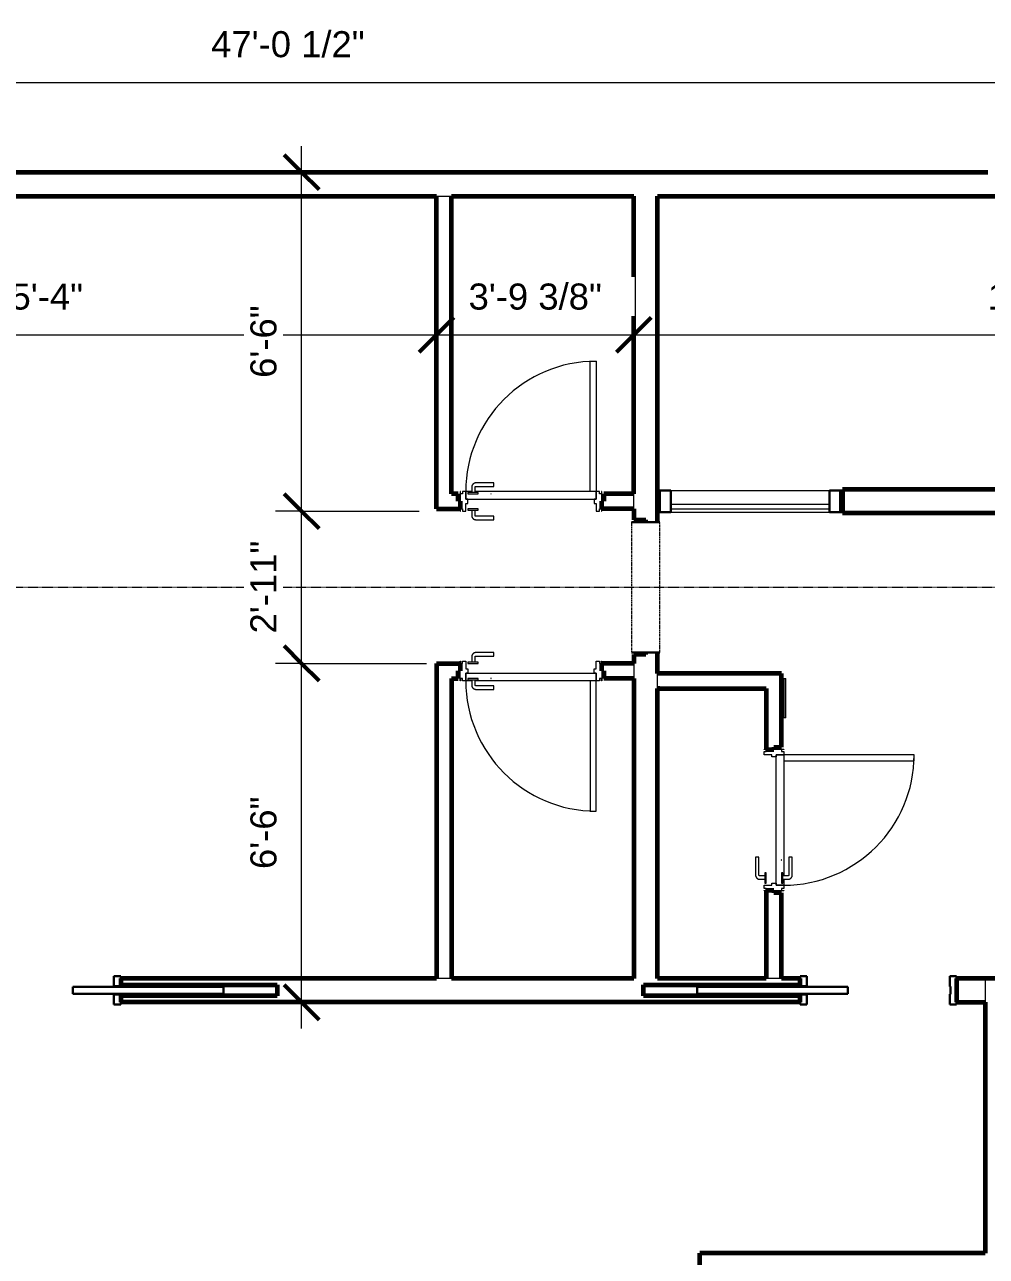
# Model space of a CAD drawing. Header units: inches. Extents: x -10318 to -7858, y -1627 to -453.
# Drawn here: x -9654.6 to -9433.4, y -1052.2 to -768.8 of the extents above; entities that cross this region are included whole.
import ezdxf

# ---------------------------------------------------------------- set-up
doc = ezdxf.new("R2010")
doc.units = ezdxf.units.IN
doc.header["$MEASUREMENT"] = 0
doc.linetypes.add('_Demolished', pattern=[0.1875, 0.125, -0.0625])
doc.linetypes.add('Overhead', pattern=[0.15625, 0.09375, -0.0625])
for name, color, linetype, lineweight in [('A-ANNO-DIMS', 211, 'Continuous', 9), ('A-ANNO-DIMS-64', 211, 'Continuous', 9), ('A-DETL', 90, 'Continuous', 9), ('A-DETL-GENF', 92, 'Overhead', 9), ('A-DETL-MBND', 5, 'Continuous', 9), ('A-DETL-MEDM', 33, 'Continuous', 30), ('A-DOOR', 31, 'Continuous', 18), ('A-DOOR-FRAM', 31, 'Continuous', 30), ('A-GLAZ-CURT', 52, 'Continuous', 9), ('A-GLAZ-CWMG', 51, 'Continuous', 9), ('A-WALL', 113, 'Continuous', 18)]:
    doc.layers.add(name, color=color, linetype=linetype, lineweight=lineweight)
doc.styles.add('Arial', font='arial.ttf', dxfattribs={"height": 6})
doc.dimstyles.new('Linear_-_3_32__Arial', dxfattribs={"dimscale": 12, "dimtxt": 6.121556, "dimasz": 0.666667, "dimexe": 0.5, "dimexo": 0.333333, "dimgap": 0.333333, "dimtad": 1, "dimdec": 3, "dimrnd": 0.125, "dimzin": 3, "dimdsep": 46, "dimlunit": 4, "dimtxsty": 'Arial', "dimblk1": 'OBLIQUE', "dimblk2": 'OBLIQUE', "dimsah": 1, "dimcen": 0.09, "dimdle": 0.5, "dimazin": 0, "dimtfac": 1, "dimtdec": 4, "dimtix": 1, "dimtmove": 0, "dimatfit": 3, "dimfxl": 1, "dimtvp": 1, "dimtfill": 1, "dimfrac": 2, "dimtolj": 1, "dimtzin": 0, "dimarcsym": 2})

# ---------------------------------------------------------------- blocks, each defined once
blk = doc.blocks.new('Pocket_Slider_Door_5851 - 36 x 97 ribbon-7148431-3 Upper Dim')
at = {"layer": 'A-DOOR', "lineweight": 30}
for p, q in [((-7, 0.79), (-41.62, 0.79)), ((-41.62, 0.79), (-41.62, -0.79)), ((-7, -0.79), (-7, 0.79)), ((-41.62, -0.79), (-7, -0.79))]:
    blk.add_line(p, q, dxfattribs=at)
at = {"layer": 'A-DOOR-FRAM'}
for p, q in [((-16.43, 3.25), (-18, 3.25)), ((-18, 3.25), (-18, 2.75)), ((-16.43, 0.98), (-16.43, 3.25)), ((18, 3.25), (16.43, 3.25)), ((16.43, 3.25), (16.43, 0.89)), ((18, 2.75), (18, 3.25)), ((-18, 1.29), (-18, 0.98)), ((-18, 0.98), (-16.43, 0.98)), ((16.43, 0.89), (16.62, 0.89)), ((16.62, 0.89), (16.62, -0.89)), ((-16.43, -0.98), (-18, -0.98)), ((-18, -0.98), (-18, -1.29)), ((-18, -2.75), (-18, -3.25)), ((-16.43, -3.25), (-16.43, -0.98)), ((16.62, -0.89), (16.43, -0.89)), ((16.43, -0.89), (16.43, -3.25)), ((18, -3.25), (18, -2.75)), ((-18, -3.25), (-16.43, -3.25)), ((16.43, -3.25), (18, -3.25))]:
    blk.add_line(p, q, dxfattribs=at)
blk = doc.blocks.new('Door-Opening - 30_ x96_-7148377-3 Upper Dim')
at = {"layer": 'A-DETL-GENF'}
for p, q in [((14.68, 3.25), (-15.32, 3.25)), ((-15.32, -3.25), (14.68, -3.25))]:
    blk.add_line(p, q, dxfattribs=at)
at = {"layer": 'A-DETL-MEDM'}
for p, q in [((-15.32, 3.25), (-15.32, -3.25)), ((14.68, -3.25), (14.68, 3.25))]:
    blk.add_line(p, q, dxfattribs=at)
blk = doc.blocks.new('Pocket_Slider_Door_5851 - 36 x 97 ribbon-7148430-3 Upper Dim')
at = {"layer": 'A-DOOR', "lineweight": 30}
for p, q in [((-41.62, 0.79), (-7, 0.79)), ((-41.62, -0.79), (-41.62, 0.79)), ((-7, 0.79), (-7, -0.79)), ((-7, -0.79), (-41.62, -0.79))]:
    blk.add_line(p, q, dxfattribs=at)
at = {"layer": 'A-DOOR-FRAM'}
for p, q in [((-18, 2.75), (-18, 3.25)), ((-18, 3.25), (-16.43, 3.25)), ((-16.43, 3.25), (-16.43, 0.98)), ((16.43, 0.89), (16.43, 3.25)), ((16.43, 3.25), (18, 3.25)), ((18, 3.25), (18, 2.75)), ((-18, 0.98), (-18, 1.29)), ((-16.43, 0.98), (-18, 0.98)), ((16.62, 0.89), (16.43, 0.89)), ((16.62, -0.89), (16.62, 0.89)), ((-18, -0.98), (-16.43, -0.98)), ((-18, -1.29), (-18, -0.98)), ((-18, -3.25), (-18, -2.75)), ((-16.43, -0.98), (-16.43, -3.25)), ((16.43, -0.89), (16.62, -0.89)), ((16.43, -3.25), (16.43, -0.89)), ((18, -2.75), (18, -3.25)), ((-16.43, -3.25), (-18, -3.25)), ((18, -3.25), (16.43, -3.25))]:
    blk.add_line(p, q, dxfattribs=at)
blk = doc.blocks.new('Trustile 2200 - 30 x 96-7154002-3 Upper Dim')
at = {"layer": 'A-DOOR'}
for p, q in [((16.63, 32.25), (18, 32.25)), ((16.63, 2.25), (16.63, 32.25)), ((18, 32.25), (18, 2.25)), ((-13.25, 2.25), (-13.32, 2.25)), ((-13.32, 2.25), (-13.32, 0)), ((-13.25, 1.75), (-13.25, 2.25)), ((-12.75, 1.75), (-13.25, 1.75)), ((-12, 2.25), (-12.75, 2.25)), ((-12.75, 2.25), (-12.75, 1.75)), ((-12, 0.5), (-12, 2.25)), ((-10.63, 2.25), (-12, 2.25)), ((-12, 2.25), (-12, 0.5)), ((-11.5, 0.5), (-12, 0.5)), ((-12, 0.5), (-6.27, 0.5)), ((-11.5, -0.5), (-11.5, 0.5)), ((18, 2.25), (-9.87, 2.25)), ((-6.27, 1.69), (-6.27, 1.75)), ((-6.27, 1.75), (-6.18, 1.75)), ((-6.18, 1.69), (-6.27, 1.69)), ((-6.27, 0.5), (-6.27, 0.53)), ((-6.27, 0.53), (-6.18, 0.53)), ((-6.18, 1.75), (-6.18, 1.69)), ((-6.18, 0.53), (-6.18, 0.5)), ((-6.18, 0.5), (18, 0.5)), ((18, 2.25), (16.63, 2.25)), ((18, 0.5), (17.5, 0.5)), ((17.5, 0.5), (17.5, -0.5)), ((18.75, 2.25), (18, 2.25)), ((18, 2.25), (18, 0.5)), ((18, 0.5), (18, 2.25)), ((18.75, 1.75), (18.75, 2.25)), ((19.25, 1.75), (18.75, 1.75)), ((19.32, 2.25), (19.25, 2.25)), ((19.25, 2.25), (19.25, 1.75)), ((19.32, 0), (19.32, 2.25)), ((-13.32, -1.75), (-13.32, -2.25)), ((-13.32, -2.25), (-13.25, -2.25)), ((-13.25, -1.75), (-12.75, -1.75)), ((-13.25, -2.25), (-13.25, -1.75)), ((-12.75, -1.75), (-12.75, -2.25)), ((-12.75, -2.25), (-12, -2.25)), ((-12, -2.25), (-12, -0.5)), ((-12, -0.5), (-11.5, -0.5)), ((17.5, -0.5), (18, -0.5)), ((18, -0.5), (18, -2.25)), ((18, -2.25), (18.75, -2.25)), ((18.75, -1.75), (19.25, -1.75)), ((18.75, -2.25), (18.75, -1.75)), ((19.25, -1.75), (19.25, -2.25)), ((19.25, -2.25), (19.32, -2.25)), ((19.32, -2.25), (19.32, -1.75))]:
    blk.add_line(p, q, dxfattribs=at)
at = {"layer": 'A-DOOR', "lineweight": 9}
for p, q in [((-10.64, 3.25), (-10.64, 2.06)), ((-9.86, 2.06), (-9.86, 3.25)), ((-5.53, 4.23), (-9.66, 4.23)), ((-9.66, 3.44), (-5.53, 3.44)), ((-5.53, 3.44), (-5.53, 4.23)), ((-11.53, 2.06), (-11.53, 1.75)), ((-9.17, 2.06), (-11.53, 2.06)), ((-11.53, 1.75), (-9.17, 1.75)), ((-9.17, 1.75), (-9.17, 2.06)), ((-11.53, -1.75), (-11.53, -2.06)), ((-9.17, -1.75), (-11.53, -1.75)), ((-11.53, -2.06), (-9.17, -2.06)), ((-10.64, -2.06), (-10.64, -3.25)), ((-9.86, -3.25), (-9.86, -2.06)), ((-9.17, -2.06), (-9.17, -1.75)), ((-5.53, -3.44), (-9.66, -3.44)), ((-9.66, -4.23), (-5.53, -4.23)), ((-5.53, -4.23), (-5.53, -3.44))]:
    blk.add_line(p, q, dxfattribs=at)
at = {"layer": 'A-DOOR', "lineweight": 9, "flags": 128}
for points in [[(-9.66, 4.23), (-9.7, 4.23), (-9.74, 4.23), (-9.78, 4.22), (-9.82, 4.22), (-9.85, 4.21), (-9.89, 4.2), (-9.93, 4.19), (-9.97, 4.18), (-10.01, 4.17), (-10.04, 4.15), (-10.08, 4.14), (-10.11, 4.12), (-10.15, 4.1), (-10.18, 4.08), (-10.22, 4.06), (-10.25, 4.04), (-10.28, 4.01), (-10.31, 3.99), (-10.34, 3.96), (-10.37, 3.93), (-10.39, 3.9), (-10.42, 3.87), (-10.44, 3.84), (-10.47, 3.81), (-10.49, 3.78), (-10.51, 3.74), (-10.53, 3.71), (-10.55, 3.67), (-10.56, 3.64), (-10.58, 3.6), (-10.59, 3.57), (-10.6, 3.53), (-10.61, 3.49), (-10.62, 3.45), (-10.63, 3.41), (-10.64, 3.37), (-10.64, 3.34), (-10.64, 3.3), (-10.64, 3.26), (-10.64, 3.25)], [(-9.86, 3.25), (-9.86, 3.25), (-9.86, 3.26), (-9.85, 3.27), (-9.85, 3.28), (-9.85, 3.29), (-9.85, 3.29), (-9.85, 3.3), (-9.85, 3.31), (-9.84, 3.32), (-9.84, 3.32), (-9.84, 3.33), (-9.83, 3.34), (-9.83, 3.34), (-9.83, 3.35), (-9.82, 3.36), (-9.82, 3.36), (-9.81, 3.37), (-9.81, 3.38), (-9.8, 3.38), (-9.8, 3.39), (-9.79, 3.39), (-9.78, 3.4), (-9.78, 3.4), (-9.77, 3.41), (-9.77, 3.41), (-9.76, 3.42), (-9.75, 3.42), (-9.75, 3.42), (-9.74, 3.43), (-9.73, 3.43), (-9.72, 3.43), (-9.72, 3.43), (-9.71, 3.44), (-9.7, 3.44), (-9.69, 3.44), (-9.69, 3.44), (-9.68, 3.44), (-9.67, 3.44), (-9.66, 3.44), (-9.66, 3.44)], [(-10.64, -3.25), (-10.64, -3.29), (-10.64, -3.32), (-10.64, -3.36), (-10.63, -3.4), (-10.62, -3.44), (-10.62, -3.48), (-10.61, -3.52), (-10.59, -3.56), (-10.58, -3.59), (-10.57, -3.63), (-10.55, -3.67), (-10.53, -3.7), (-10.51, -3.74), (-10.49, -3.77), (-10.47, -3.8), (-10.45, -3.83), (-10.42, -3.86), (-10.4, -3.9), (-10.37, -3.92), (-10.35, -3.95), (-10.32, -3.98), (-10.29, -4), (-10.26, -4.03), (-10.22, -4.05), (-10.19, -4.07), (-10.16, -4.09), (-10.12, -4.11), (-10.09, -4.13), (-10.05, -4.15), (-10.02, -4.16), (-9.98, -4.18), (-9.94, -4.19), (-9.9, -4.2), (-9.87, -4.21), (-9.83, -4.22), (-9.79, -4.22), (-9.75, -4.23), (-9.71, -4.23), (-9.67, -4.23), (-9.66, -4.23)], [(-9.66, -3.44), (-9.67, -3.44), (-9.68, -3.44), (-9.68, -3.44), (-9.69, -3.44), (-9.7, -3.44), (-9.71, -3.44), (-9.71, -3.44), (-9.72, -3.43), (-9.73, -3.43), (-9.74, -3.43), (-9.74, -3.42), (-9.75, -3.42), (-9.76, -3.42), (-9.76, -3.41), (-9.77, -3.41), (-9.78, -3.4), (-9.78, -3.4), (-9.79, -3.39), (-9.8, -3.39), (-9.8, -3.38), (-9.81, -3.38), (-9.81, -3.37), (-9.82, -3.37), (-9.82, -3.36), (-9.83, -3.35), (-9.83, -3.35), (-9.83, -3.34), (-9.84, -3.33), (-9.84, -3.32), (-9.84, -3.32), (-9.85, -3.31), (-9.85, -3.3), (-9.85, -3.29), (-9.85, -3.29), (-9.85, -3.28), (-9.85, -3.27), (-9.86, -3.26), (-9.86, -3.26), (-9.86, -3.25), (-9.86, -3.25)]]:
    blk.add_lwpolyline(points, dxfattribs=at)
at = {"layer": 'A-DOOR', "lineweight": 9}
blk.add_arc((18, 2.25), 30, 90, 180, dxfattribs=at)
blk = doc.blocks.new('System Panel - Glazed-7388227-3 Upper Dim')
at = {"layer": 'A-GLAZ-CURT', "lineweight": 18}
for p, q in [((18.25, 1.75), (-18.25, 1.75)), ((-18.25, 1.75), (-18.25, 0.75)), ((-18.25, 0.75), (18.25, 0.75)), ((18.25, 0.75), (18.25, 1.75))]:
    blk.add_line(p, q, dxfattribs=at)
blk = doc.blocks.new('Rectangular Mullion - 2_5_ x 5_ rectangular-7388228-3 Upper Dim')
at = {"layer": 'A-GLAZ-CWMG', "lineweight": 30}
for p, q in [((-2.5, 2.5), (0, 2.5)), ((-2.5, -2.5), (-2.5, 2.5)), ((0, 2.5), (0, -2.5)), ((0, -2.5), (-2.5, -2.5))]:
    blk.add_line(p, q, dxfattribs=at)
blk = doc.blocks.new('Rectangular Mullion - 2_5_ x 5_ rectangular-6390796-3 Upper Dim')
at = {"layer": 'A-DETL-MBND'}
for p, q in [((-9506.02, -875.95), (-9469.52, -875.95)), ((-9506.02, -880.95), (-9469.52, -880.95))]:
    blk.add_line(p, q, dxfattribs=at)
blk = doc.blocks.new('Rectangular Mullion - 2_5_ x 5_ rectangular-7388229-3 Upper Dim')
at = {"layer": 'A-GLAZ-CWMG', "lineweight": 30}
for p, q in [((0, 2.5), (-2.5, 2.5)), ((-2.5, 2.5), (-2.5, -2.5)), ((0, -2.5), (0, 2.5)), ((-2.5, -2.5), (0, -2.5))]:
    blk.add_line(p, q, dxfattribs=at)
blk = doc.blocks.new('Trustile 2200 - 30 x 96-7154139-3 Upper Dim')
at = {"layer": 'A-DOOR', "lineweight": 9}
for p, q in [((-10.64, 3.25), (-10.64, 2.06)), ((-9.86, 2.06), (-9.86, 3.25)), ((-5.53, 4.23), (-9.66, 4.23)), ((-9.66, 3.44), (-5.53, 3.44)), ((-5.53, 3.44), (-5.53, 4.23)), ((-11.53, 2.06), (-11.53, 1.75)), ((-9.17, 2.06), (-11.53, 2.06)), ((-11.53, 1.75), (-9.17, 1.75)), ((-9.17, 1.75), (-9.17, 2.06)), ((-11.53, -1.75), (-11.53, -2.06)), ((-9.17, -1.75), (-11.53, -1.75)), ((-11.53, -2.06), (-9.17, -2.06)), ((-10.64, -2.06), (-10.64, -3.25)), ((-9.86, -3.25), (-9.86, -2.06)), ((-9.17, -2.06), (-9.17, -1.75)), ((-5.53, -3.44), (-9.66, -3.44)), ((-9.66, -4.23), (-5.53, -4.23)), ((-5.53, -4.23), (-5.53, -3.44))]:
    blk.add_line(p, q, dxfattribs=at)
at = {"layer": 'A-DOOR'}
for p, q in [((-13.32, 2.25), (-13.25, 2.25)), ((-13.32, 1.75), (-13.32, 2.25)), ((-13.32, -2.25), (-13.32, 0)), ((-13.25, 2.25), (-13.25, 1.75)), ((-13.25, 1.75), (-12.75, 1.75)), ((-12.75, 2.25), (-12, 2.25)), ((-12.75, 1.75), (-12.75, 2.25)), ((-12, 2.25), (-12, 0.5)), ((-12, 0.5), (-11.5, 0.5)), ((-11.5, 0.5), (-11.5, -0.5)), ((17.5, 0.5), (18, 0.5)), ((17.5, -0.5), (17.5, 0.5)), ((18, 2.25), (18.75, 2.25)), ((18, 0.5), (18, 2.25)), ((18.75, 2.25), (18.75, 1.75)), ((18.75, 1.75), (19.25, 1.75)), ((19.25, 2.25), (19.32, 2.25)), ((19.25, 1.75), (19.25, 2.25)), ((19.32, 2.25), (19.32, 1.75)), ((-13.25, -2.25), (-13.32, -2.25)), ((-13.25, -1.75), (-13.25, -2.25)), ((-12.75, -1.75), (-13.25, -1.75)), ((-12.75, -2.25), (-12.75, -1.75)), ((-12, -2.25), (-12.75, -2.25)), ((-12, -0.5), (-12, -2.25)), ((-11.5, -0.5), (-12, -0.5)), ((-12, -2.25), (-12, -0.5)), ((-12, -0.5), (-6.27, -0.5)), ((-10.63, -2.25), (-12, -2.25)), ((18, -2.25), (-9.87, -2.25)), ((-6.27, -0.5), (-6.27, -0.53)), ((-6.27, -0.53), (-6.18, -0.53)), ((-6.27, -1.69), (-6.27, -1.75)), ((-6.18, -1.69), (-6.27, -1.69)), ((-6.27, -1.75), (-6.18, -1.75)), ((-6.18, -0.5), (18, -0.5)), ((-6.18, -0.53), (-6.18, -0.5)), ((-6.18, -1.75), (-6.18, -1.69)), ((18, -2.25), (16.63, -2.25)), ((16.63, -2.25), (16.63, -32.25)), ((18, -0.5), (17.5, -0.5)), ((18, -2.25), (18, -0.5)), ((18, -0.5), (18, -2.25)), ((18.75, -2.25), (18, -2.25)), ((18, -32.25), (18, -2.25)), ((18.75, -1.75), (18.75, -2.25)), ((19.25, -1.75), (18.75, -1.75)), ((19.25, -2.25), (19.25, -1.75)), ((19.32, -2.25), (19.25, -2.25)), ((19.32, 0), (19.32, -2.25)), ((16.63, -32.25), (18, -32.25))]:
    blk.add_line(p, q, dxfattribs=at)
at = {"layer": 'A-DOOR', "lineweight": 9, "flags": 128}
for points in [[(-9.66, 4.23), (-9.7, 4.23), (-9.74, 4.23), (-9.78, 4.22), (-9.82, 4.22), (-9.85, 4.21), (-9.89, 4.2), (-9.93, 4.19), (-9.97, 4.18), (-10.01, 4.17), (-10.04, 4.15), (-10.08, 4.14), (-10.11, 4.12), (-10.15, 4.1), (-10.18, 4.08), (-10.22, 4.06), (-10.25, 4.04), (-10.28, 4.01), (-10.31, 3.99), (-10.34, 3.96), (-10.37, 3.93), (-10.39, 3.9), (-10.42, 3.87), (-10.44, 3.84), (-10.47, 3.81), (-10.49, 3.78), (-10.51, 3.74), (-10.53, 3.71), (-10.55, 3.67), (-10.56, 3.64), (-10.58, 3.6), (-10.59, 3.57), (-10.6, 3.53), (-10.61, 3.49), (-10.62, 3.45), (-10.63, 3.41), (-10.64, 3.37), (-10.64, 3.34), (-10.64, 3.3), (-10.64, 3.26), (-10.64, 3.25)], [(-9.86, 3.25), (-9.86, 3.25), (-9.86, 3.26), (-9.85, 3.27), (-9.85, 3.28), (-9.85, 3.29), (-9.85, 3.29), (-9.85, 3.3), (-9.85, 3.31), (-9.84, 3.32), (-9.84, 3.32), (-9.84, 3.33), (-9.83, 3.34), (-9.83, 3.34), (-9.83, 3.35), (-9.82, 3.36), (-9.82, 3.36), (-9.81, 3.37), (-9.81, 3.38), (-9.8, 3.38), (-9.8, 3.39), (-9.79, 3.39), (-9.78, 3.4), (-9.78, 3.4), (-9.77, 3.41), (-9.77, 3.41), (-9.76, 3.42), (-9.75, 3.42), (-9.75, 3.42), (-9.74, 3.43), (-9.73, 3.43), (-9.72, 3.43), (-9.72, 3.43), (-9.71, 3.44), (-9.7, 3.44), (-9.69, 3.44), (-9.69, 3.44), (-9.68, 3.44), (-9.67, 3.44), (-9.66, 3.44), (-9.66, 3.44)], [(-10.64, -3.25), (-10.64, -3.29), (-10.64, -3.32), (-10.64, -3.36), (-10.63, -3.4), (-10.62, -3.44), (-10.62, -3.48), (-10.61, -3.52), (-10.59, -3.56), (-10.58, -3.59), (-10.57, -3.63), (-10.55, -3.67), (-10.53, -3.7), (-10.51, -3.74), (-10.49, -3.77), (-10.47, -3.8), (-10.45, -3.83), (-10.42, -3.86), (-10.4, -3.9), (-10.37, -3.92), (-10.35, -3.95), (-10.32, -3.98), (-10.29, -4), (-10.26, -4.03), (-10.22, -4.05), (-10.19, -4.07), (-10.16, -4.09), (-10.12, -4.11), (-10.09, -4.13), (-10.05, -4.15), (-10.02, -4.16), (-9.98, -4.18), (-9.94, -4.19), (-9.9, -4.2), (-9.87, -4.21), (-9.83, -4.22), (-9.79, -4.22), (-9.75, -4.23), (-9.71, -4.23), (-9.67, -4.23), (-9.66, -4.23)], [(-9.66, -3.44), (-9.67, -3.44), (-9.68, -3.44), (-9.68, -3.44), (-9.69, -3.44), (-9.7, -3.44), (-9.71, -3.44), (-9.71, -3.44), (-9.72, -3.43), (-9.73, -3.43), (-9.74, -3.43), (-9.74, -3.42), (-9.75, -3.42), (-9.76, -3.42), (-9.76, -3.41), (-9.77, -3.41), (-9.78, -3.4), (-9.78, -3.4), (-9.79, -3.39), (-9.8, -3.39), (-9.8, -3.38), (-9.81, -3.38), (-9.81, -3.37), (-9.82, -3.37), (-9.82, -3.36), (-9.83, -3.35), (-9.83, -3.35), (-9.83, -3.34), (-9.84, -3.33), (-9.84, -3.32), (-9.84, -3.32), (-9.85, -3.31), (-9.85, -3.3), (-9.85, -3.29), (-9.85, -3.29), (-9.85, -3.28), (-9.85, -3.27), (-9.86, -3.26), (-9.86, -3.26), (-9.86, -3.25), (-9.86, -3.25)]]:
    blk.add_lwpolyline(points, dxfattribs=at)
at = {"layer": 'A-DOOR', "lineweight": 9}
blk.add_arc((18, -2.25), 30, 180, 270, dxfattribs=at)
blk = doc.blocks.new('Trustile 2200 - 30 x 96-6762299-3 Upper Dim')
at = {"layer": 'A-DOOR', "lineweight": 9}
for p, q in [((-10.64, 3.25), (-10.64, 2.06)), ((-9.86, 2.06), (-9.86, 3.25)), ((-5.53, 4.23), (-9.66, 4.23)), ((-9.66, 3.44), (-5.53, 3.44)), ((-5.53, 3.44), (-5.53, 4.23)), ((-11.53, 2.06), (-11.53, 1.75)), ((-9.17, 2.06), (-11.53, 2.06)), ((-11.53, 1.75), (-9.17, 1.75)), ((-9.17, 1.75), (-9.17, 2.06)), ((-11.53, -1.75), (-11.53, -2.06)), ((-9.17, -1.75), (-11.53, -1.75)), ((-11.53, -2.06), (-9.17, -2.06)), ((-10.64, -2.06), (-10.64, -3.25)), ((-9.86, -3.25), (-9.86, -2.06)), ((-9.17, -2.06), (-9.17, -1.75)), ((-5.53, -3.44), (-9.66, -3.44)), ((-9.66, -4.23), (-5.53, -4.23)), ((-5.53, -4.23), (-5.53, -3.44))]:
    blk.add_line(p, q, dxfattribs=at)
at = {"layer": 'A-DOOR'}
for p, q in [((-13.32, 2.25), (-13.25, 2.25)), ((-13.32, 1.75), (-13.32, 2.25)), ((-13.32, -2.25), (-13.32, 0)), ((-13.25, 2.25), (-13.25, 1.75)), ((-13.25, 1.75), (-12.75, 1.75)), ((-12.75, 2.25), (-12, 2.25)), ((-12.75, 1.75), (-12.75, 2.25)), ((-12, 2.25), (-12, 0.5)), ((-12, 0.5), (-11.5, 0.5)), ((-11.5, 0.5), (-11.5, -0.5)), ((17.5, 0.5), (18, 0.5)), ((17.5, -0.5), (17.5, 0.5)), ((18, 2.25), (18.75, 2.25)), ((18, 0.5), (18, 2.25)), ((18.75, 2.25), (18.75, 1.75)), ((18.75, 1.75), (19.25, 1.75)), ((19.25, 2.25), (19.32, 2.25)), ((19.25, 1.75), (19.25, 2.25)), ((19.32, 2.25), (19.32, 1.75)), ((19.32, 0), (19.32, -2.25)), ((-13.25, -2.25), (-13.32, -2.25)), ((-13.25, -1.75), (-13.25, -2.25)), ((-12.75, -1.75), (-13.25, -1.75)), ((-12.75, -2.25), (-12.75, -1.75)), ((-12, -2.25), (-12.75, -2.25)), ((-12, -0.5), (-12, -2.25)), ((-11.5, -0.5), (-12, -0.5)), ((-12, -2.25), (-12, -0.5)), ((-12, -0.5), (-6.27, -0.5)), ((-10.63, -2.25), (-12, -2.25)), ((18, -2.25), (-9.87, -2.25)), ((-6.27, -0.5), (-6.27, -0.53)), ((-6.27, -0.53), (-6.18, -0.53)), ((-6.27, -1.69), (-6.27, -1.75)), ((-6.18, -1.69), (-6.27, -1.69)), ((-6.27, -1.75), (-6.18, -1.75)), ((-6.18, -0.5), (18, -0.5)), ((-6.18, -0.53), (-6.18, -0.5)), ((-6.18, -1.75), (-6.18, -1.69)), ((18, -2.25), (16.63, -2.25)), ((16.63, -2.25), (16.63, -32.25)), ((18, -0.5), (17.5, -0.5)), ((18, -2.25), (18, -0.5)), ((18, -0.5), (18, -2.25)), ((18.75, -2.25), (18, -2.25)), ((18, -32.25), (18, -2.25)), ((18.75, -1.75), (18.75, -2.25)), ((19.25, -1.75), (18.75, -1.75)), ((19.25, -2.25), (19.25, -1.75)), ((19.32, -2.25), (19.25, -2.25)), ((16.63, -32.25), (18, -32.25))]:
    blk.add_line(p, q, dxfattribs=at)
at = {"layer": 'A-DOOR', "lineweight": 9, "flags": 128}
for points in [[(-9.66, 4.23), (-9.7, 4.23), (-9.74, 4.23), (-9.78, 4.22), (-9.82, 4.22), (-9.85, 4.21), (-9.89, 4.2), (-9.93, 4.19), (-9.97, 4.18), (-10.01, 4.17), (-10.04, 4.15), (-10.08, 4.14), (-10.11, 4.12), (-10.15, 4.1), (-10.18, 4.08), (-10.22, 4.06), (-10.25, 4.04), (-10.28, 4.01), (-10.31, 3.99), (-10.34, 3.96), (-10.37, 3.93), (-10.39, 3.9), (-10.42, 3.87), (-10.44, 3.84), (-10.47, 3.81), (-10.49, 3.78), (-10.51, 3.74), (-10.53, 3.71), (-10.55, 3.67), (-10.56, 3.64), (-10.58, 3.6), (-10.59, 3.57), (-10.6, 3.53), (-10.61, 3.49), (-10.62, 3.45), (-10.63, 3.41), (-10.64, 3.37), (-10.64, 3.34), (-10.64, 3.3), (-10.64, 3.26), (-10.64, 3.25)], [(-9.86, 3.25), (-9.86, 3.25), (-9.86, 3.26), (-9.85, 3.27), (-9.85, 3.28), (-9.85, 3.29), (-9.85, 3.29), (-9.85, 3.3), (-9.85, 3.31), (-9.84, 3.32), (-9.84, 3.32), (-9.84, 3.33), (-9.83, 3.34), (-9.83, 3.34), (-9.83, 3.35), (-9.82, 3.36), (-9.82, 3.36), (-9.81, 3.37), (-9.81, 3.38), (-9.8, 3.38), (-9.8, 3.39), (-9.79, 3.39), (-9.78, 3.4), (-9.78, 3.4), (-9.77, 3.41), (-9.77, 3.41), (-9.76, 3.42), (-9.75, 3.42), (-9.75, 3.42), (-9.74, 3.43), (-9.73, 3.43), (-9.72, 3.43), (-9.72, 3.43), (-9.71, 3.44), (-9.7, 3.44), (-9.69, 3.44), (-9.69, 3.44), (-9.68, 3.44), (-9.67, 3.44), (-9.66, 3.44), (-9.66, 3.44)], [(-10.64, -3.25), (-10.64, -3.29), (-10.64, -3.32), (-10.64, -3.36), (-10.63, -3.4), (-10.62, -3.44), (-10.62, -3.48), (-10.61, -3.52), (-10.59, -3.56), (-10.58, -3.59), (-10.57, -3.63), (-10.55, -3.67), (-10.53, -3.7), (-10.51, -3.74), (-10.49, -3.77), (-10.47, -3.8), (-10.45, -3.83), (-10.42, -3.86), (-10.4, -3.9), (-10.37, -3.92), (-10.35, -3.95), (-10.32, -3.98), (-10.29, -4), (-10.26, -4.03), (-10.22, -4.05), (-10.19, -4.07), (-10.16, -4.09), (-10.12, -4.11), (-10.09, -4.13), (-10.05, -4.15), (-10.02, -4.16), (-9.98, -4.18), (-9.94, -4.19), (-9.9, -4.2), (-9.87, -4.21), (-9.83, -4.22), (-9.79, -4.22), (-9.75, -4.23), (-9.71, -4.23), (-9.67, -4.23), (-9.66, -4.23)], [(-9.66, -3.44), (-9.67, -3.44), (-9.68, -3.44), (-9.68, -3.44), (-9.69, -3.44), (-9.7, -3.44), (-9.71, -3.44), (-9.71, -3.44), (-9.72, -3.43), (-9.73, -3.43), (-9.74, -3.43), (-9.74, -3.42), (-9.75, -3.42), (-9.76, -3.42), (-9.76, -3.41), (-9.77, -3.41), (-9.78, -3.4), (-9.78, -3.4), (-9.79, -3.39), (-9.8, -3.39), (-9.8, -3.38), (-9.81, -3.38), (-9.81, -3.37), (-9.82, -3.37), (-9.82, -3.36), (-9.83, -3.35), (-9.83, -3.35), (-9.83, -3.34), (-9.84, -3.33), (-9.84, -3.32), (-9.84, -3.32), (-9.85, -3.31), (-9.85, -3.3), (-9.85, -3.29), (-9.85, -3.29), (-9.85, -3.28), (-9.85, -3.27), (-9.86, -3.26), (-9.86, -3.26), (-9.86, -3.25), (-9.86, -3.25)]]:
    blk.add_lwpolyline(points, dxfattribs=at)
at = {"layer": 'A-DOOR', "lineweight": 9}
blk.add_arc((18, -2.25), 30, 180, 270, dxfattribs=at)
blk = doc.blocks.new('Echo Hub - Google 10_ Nest-7154141-3 Upper Dim')
at = {"layer": 'A-DETL-MBND'}
for p, q in [((-4.59, 2.25), (-4.59, 2.75)), ((4.51, 2.75), (-4.59, 2.75)), ((-4.59, 2.25), (4.51, 2.25)), ((4.51, 2.75), (4.51, 2.25))]:
    blk.add_line(p, q, dxfattribs=at)
blk = doc.blocks.new('DIMBLOCK7-3 Upper Dim')
at = {"layer": 'A-ANNO-DIMS-64', "lineweight": 50}
for p, q in [((-9743.89, -840.12), (-9739.89, -836.12)), ((-9559.9, -840.12), (-9555.9, -836.12)), ((-9743.89, -840.12), (-9747.89, -844.12)), ((-9559.9, -840.12), (-9563.9, -844.12))]:
    blk.add_line(p, q, dxfattribs=at)
at = {"layer": 'A-ANNO-DIMS-64'}
for p, q in [((-9743.89, -840.12), (-9743.89, -838.47)), ((-9559.9, -840.12), (-9559.9, -838.47)), ((-9743.89, -840.12), (-9559.9, -840.12)), ((-9743.89, -840.12), (-9743.89, -846.12)), ((-9559.9, -840.12), (-9559.9, -846.12))]:
    blk.add_line(p, q, dxfattribs=at)
at = {"layer": 'A-ANNO-DIMS-64', "color": 0, "insert": (-9662.54, -828.33), "char_height": 6, "width": 25.541, "attachment_point": 1, "line_spacing_factor": 0.941778, "style": 'Arial', "bg_fill": 3, "box_fill_scale": 1.25, "bg_fill_color": 9, "bg_fill_true_color": 13158600, "bg_fill_transparency": 0}
blk.add_mtext('15\'-4"', dxfattribs=at)
blk = doc.blocks.new('_Oblique')
at = {"color": 0, "linetype": 'ByBlock', "lineweight": -2}
blk.add_line((-0.5, -0.5), (0.5, 0.5), dxfattribs=at)
blk = doc.blocks.new('DIMBLOCK8-3 Upper Dim')
at = {"layer": 'A-ANNO-DIMS-64', "lineweight": 50}
for p, q in [((-9559.9, -840.12), (-9555.9, -836.12)), ((-9514.52, -840.12), (-9510.52, -836.12)), ((-9559.9, -840.12), (-9563.9, -844.12)), ((-9514.52, -840.12), (-9518.52, -844.12))]:
    blk.add_line(p, q, dxfattribs=at)
at = {"layer": 'A-ANNO-DIMS-64'}
for p, q in [((-9559.9, -840.12), (-9559.9, -838.47)), ((-9514.52, -840.12), (-9514.52, -838.47)), ((-9559.9, -840.12), (-9514.52, -840.12)), ((-9559.9, -840.12), (-9559.9, -846.12)), ((-9514.52, -840.12), (-9514.52, -846.12))]:
    blk.add_line(p, q, dxfattribs=at)
at = {"layer": 'A-ANNO-DIMS-64', "color": 0, "insert": (-9552.51, -828.33), "char_height": 6, "width": 36.7293, "attachment_point": 1, "line_spacing_factor": 0.941778, "style": 'Arial', "bg_fill": 3, "box_fill_scale": 1.25, "bg_fill_color": 9, "bg_fill_true_color": 13158600, "bg_fill_transparency": 0}
blk.add_mtext('3\'-9 3/8"', dxfattribs=at)
blk = doc.blocks.new('DIMBLOCK9-3 Upper Dim')
at = {"layer": 'A-ANNO-DIMS-64', "lineweight": 50}
for p, q in [((-9514.52, -840.12), (-9510.52, -836.12)), ((-9311.85, -840.12), (-9307.85, -836.12)), ((-9514.52, -840.12), (-9518.52, -844.12)), ((-9311.85, -840.12), (-9315.85, -844.12))]:
    blk.add_line(p, q, dxfattribs=at)
at = {"layer": 'A-ANNO-DIMS-64'}
for p, q in [((-9514.52, -840.12), (-9514.52, -838.47)), ((-9311.85, -840.12), (-9311.85, -838.47)), ((-9514.52, -840.12), (-9305.85, -840.12)), ((-9514.52, -840.12), (-9514.52, -846.12)), ((-9311.85, -840.12), (-9311.85, -846.12))]:
    blk.add_line(p, q, dxfattribs=at)
at = {"layer": 'A-ANNO-DIMS-64', "color": 0, "insert": (-9433.1, -828.33), "char_height": 6, "width": 47.8046, "attachment_point": 1, "line_spacing_factor": 0.941778, "style": 'Arial', "bg_fill": 3, "box_fill_scale": 1.25, "bg_fill_color": 9, "bg_fill_true_color": 13158600, "bg_fill_transparency": 0}
blk.add_mtext('16\'-10 5/8"', dxfattribs=at)
blk = doc.blocks.new('DIMBLOCK10-3 Upper Dim')
at = {"layer": 'A-ANNO-DIMS-64'}
for p, q in [((-9876.39, -782.05), (-9876.39, -776.05)), ((-9311.85, -782.05), (-9311.85, -776.05)), ((-9882.39, -782.05), (-9305.85, -782.05)), ((-9876.39, -782.05), (-9876.39, -800.89)), ((-9311.85, -782.05), (-9311.85, -800.69))]:
    blk.add_line(p, q, dxfattribs=at)
at = {"layer": 'A-ANNO-DIMS-64', "lineweight": 50}
for p, q in [((-9876.39, -782.05), (-9872.39, -778.05)), ((-9311.85, -782.05), (-9307.85, -778.05)), ((-9876.39, -782.05), (-9880.39, -786.05)), ((-9311.85, -782.05), (-9315.85, -786.05))]:
    blk.add_line(p, q, dxfattribs=at)
at = {"layer": 'A-ANNO-DIMS-64', "color": 0, "insert": (-9611.73, -770.26), "char_height": 6, "width": 42.267, "attachment_point": 1, "line_spacing_factor": 0.941778, "style": 'Arial', "bg_fill": 3, "box_fill_scale": 1.25, "bg_fill_color": 9, "bg_fill_true_color": 13158600, "bg_fill_transparency": 0}
blk.add_mtext('47\'-0 1/2"', dxfattribs=at)
blk = doc.blocks.new('DIMBLOCK11-3 Upper Dim')
at = {"layer": 'A-ANNO-DIMS-64', "lineweight": 50}
for p, q in [((-9590.91, -915.74), (-9594.91, -911.74)), ((-9590.91, -915.74), (-9586.91, -919.74)), ((-9590.91, -993.74), (-9594.91, -989.74)), ((-9590.91, -993.74), (-9586.91, -997.74))]:
    blk.add_line(p, q, dxfattribs=at)
at = {"layer": 'A-ANNO-DIMS-64'}
for p, q in [((-9590.91, -915.74), (-9596.91, -915.74)), ((-9590.91, -999.74), (-9590.91, -915.74)), ((-9590.91, -915.74), (-9562.15, -915.74)), ((-9590.91, -993.74), (-9592.57, -993.74)), ((-9590.91, -993.74), (-9584.91, -993.74))]:
    blk.add_line(p, q, dxfattribs=at)
at = {"layer": 'A-ANNO-DIMS-64', "color": 0, "insert": (-9602.7, -963.07), "char_height": 6, "width": 20.0034, "attachment_point": 1, "rotation": 90, "line_spacing_factor": 0.941778, "style": 'Arial', "bg_fill": 3, "box_fill_scale": 1.25, "bg_fill_color": 9, "bg_fill_true_color": 13158600, "bg_fill_transparency": 0}
blk.add_mtext('6\'-6"', dxfattribs=at)
blk = doc.blocks.new('DIMBLOCK12-3 Upper Dim')
at = {"layer": 'A-ANNO-DIMS-64', "lineweight": 50}
for p, q in [((-9590.91, -880.7), (-9594.91, -876.7)), ((-9590.91, -880.7), (-9586.91, -884.7)), ((-9590.91, -915.74), (-9594.91, -911.74)), ((-9590.91, -915.74), (-9586.91, -919.74))]:
    blk.add_line(p, q, dxfattribs=at)
at = {"layer": 'A-ANNO-DIMS-64'}
for p, q in [((-9590.91, -880.7), (-9596.91, -880.7)), ((-9590.91, -915.74), (-9590.91, -880.7)), ((-9590.91, -880.7), (-9563.9, -880.7)), ((-9590.91, -915.74), (-9596.91, -915.74)), ((-9590.91, -915.74), (-9562.15, -915.74))]:
    blk.add_line(p, q, dxfattribs=at)
at = {"layer": 'A-ANNO-DIMS-64', "color": 0, "insert": (-9602.7, -908.86), "char_height": 6, "width": 25.541, "attachment_point": 1, "rotation": 90, "line_spacing_factor": 0.941778, "style": 'Arial', "bg_fill": 3, "box_fill_scale": 1.25, "bg_fill_color": 9, "bg_fill_true_color": 13158600, "bg_fill_transparency": 0}
blk.add_mtext('2\'-11"', dxfattribs=at)
blk = doc.blocks.new('DIMBLOCK13-3 Upper Dim')
at = {"layer": 'A-ANNO-DIMS-64', "lineweight": 50}
for p, q in [((-9590.91, -802.7), (-9594.91, -798.7)), ((-9590.91, -802.7), (-9586.91, -806.7)), ((-9590.91, -880.7), (-9594.91, -876.7)), ((-9590.91, -880.7), (-9586.91, -884.7))]:
    blk.add_line(p, q, dxfattribs=at)
at = {"layer": 'A-ANNO-DIMS-64'}
for p, q in [((-9590.91, -880.7), (-9590.91, -796.7)), ((-9590.91, -802.7), (-9592.57, -802.7)), ((-9590.91, -802.7), (-9584.91, -802.7)), ((-9590.91, -880.7), (-9596.91, -880.7)), ((-9590.91, -880.7), (-9563.9, -880.7))]:
    blk.add_line(p, q, dxfattribs=at)
at = {"layer": 'A-ANNO-DIMS-64', "color": 0, "insert": (-9602.7, -850.04), "char_height": 6, "width": 20.0034, "attachment_point": 1, "rotation": 90, "line_spacing_factor": 0.941778, "style": 'Arial', "bg_fill": 3, "box_fill_scale": 1.25, "bg_fill_color": 9, "bg_fill_true_color": 13158600, "bg_fill_transparency": 0}
blk.add_mtext('6\'-6"', dxfattribs=at)

msp = doc.modelspace()

# ---------------------------------------------------------------- linework, layer by layer
at = {"layer": 'A-DETL', "linetype": '_Demolished', "lineweight": 18}
msp.add_line((-9857.6304, -898.2197), (-9293.6304, -898.2197), dxfattribs=at)
at = {"layer": 'A-WALL', "lineweight": 60}
for p, q in [((-9876.3874, -802.7017), (-9433.0999, -802.7017)), ((-9740.3874, -808.2017), (-9559.9002, -808.2017)), ((-9559.9002, -880.2017), (-9559.9002, -808.2017)), ((-9556.4002, -876.2017), (-9556.4002, -808.2017)), ((-9556.4002, -808.2017), (-9514.5196, -808.2017)), ((-9514.5196, -876.7017), (-9514.5196, -808.2017)), ((-9509.0196, -808.2017), (-9317.3499, -808.2017)), ((-9509.0196, -883.2197), (-9509.0196, -808.2017)), ((-9466.5196, -875.7017), (-9466.5196, -881.2017)), ((-9363.0196, -875.7017), (-9466.5196, -875.7017)), ((-9556.4002, -876.7017), (-9556.4002, -876.2017)), ((-9554.9002, -876.7017), (-9556.4002, -876.7017)), ((-9554.9002, -878.4517), (-9554.9002, -876.7017)), ((-9554.9002, -878.4517), (-9554.4002, -878.4517)), ((-9554.4002, -880.2017), (-9554.4002, -878.4517)), ((-9521.9002, -878.4517), (-9521.9002, -880.2017)), ((-9521.9002, -878.4517), (-9521.4002, -878.4517)), ((-9521.4002, -876.7017), (-9521.4002, -878.4517)), ((-9514.5196, -876.7017), (-9521.4002, -876.7017)), ((-9559.9002, -880.2017), (-9554.4002, -880.2017)), ((-9514.5196, -880.2017), (-9521.9002, -880.2017)), ((-9514.5196, -880.2017), (-9514.5196, -882.7197)), ((-9363.0196, -881.2017), (-9466.5196, -881.2017)), ((-9514.5196, -882.7197), (-9511.7696, -882.7197)), ((-9511.7696, -883.2197), (-9511.7696, -882.7197)), ((-9514.5196, -913.7197), (-9514.5196, -915.7377)), ((-9511.7696, -913.7197), (-9514.5196, -913.7197)), ((-9511.7696, -913.7197), (-9511.7696, -913.2197)), ((-9509.0196, -918.0355), (-9509.0196, -913.2197)), ((-9559.9002, -915.7377), (-9559.9002, -988.2377)), ((-9559.9002, -915.7377), (-9554.4002, -915.7377)), ((-9554.4002, -917.4877), (-9554.9002, -917.4877)), ((-9554.9002, -919.2377), (-9554.9002, -917.4877)), ((-9554.4002, -917.4877), (-9554.4002, -915.7377)), ((-9521.9002, -915.7377), (-9521.9002, -917.4877)), ((-9514.5196, -915.7377), (-9521.9002, -915.7377)), ((-9521.4002, -917.4877), (-9521.9002, -917.4877)), ((-9521.4002, -917.4877), (-9521.4002, -919.2377)), ((-9480.5196, -918.0355), (-9509.0196, -918.0355)), ((-9480.5196, -935.0355), (-9480.5196, -918.0355)), ((-9556.4002, -919.2377), (-9556.4002, -988.2377)), ((-9556.4002, -919.2377), (-9554.9002, -919.2377)), ((-9514.5196, -919.2377), (-9521.4002, -919.2377)), ((-9514.5196, -919.2377), (-9514.5196, -988.2377)), ((-9508.5196, -921.5355), (-9509.0196, -921.5355)), ((-9509.0196, -988.2377), (-9509.0196, -921.5355)), ((-9508.5196, -921.5355), (-9484.0196, -921.5355)), ((-9484.0196, -921.5355), (-9484.0196, -935.5355)), ((-9482.2696, -935.0355), (-9482.2696, -935.5355)), ((-9482.2696, -935.0355), (-9480.5196, -935.0355)), ((-9484.0196, -935.5355), (-9482.2696, -935.5355)), ((-9482.2696, -968.0355), (-9484.0196, -968.0355)), ((-9484.0196, -968.0355), (-9484.0196, -988.2377)), ((-9482.2696, -968.0355), (-9482.2696, -968.5355)), ((-9480.5196, -968.5355), (-9482.2696, -968.5355)), ((-9480.5196, -988.2377), (-9480.5196, -968.5355)), ((-9559.9002, -988.2377), (-9632.5067, -988.2377)), ((-9632.5067, -988.2377), (-9632.5067, -989.7003)), ((-9514.5196, -988.2377), (-9556.4002, -988.2377)), ((-9484.0196, -988.2377), (-9509.0196, -988.2377)), ((-9476.2696, -988.2377), (-9480.5196, -988.2377)), ((-9476.2696, -989.7003), (-9476.2696, -988.2377)), ((-9428.2071, -988.2377), (-9440.2696, -988.2377)), ((-9440.2696, -988.2377), (-9440.2696, -993.7377)), ((-9632.5067, -989.7003), (-9596.5067, -989.7003)), ((-9596.5067, -989.7003), (-9596.5067, -992.2751)), ((-9512.2696, -992.2751), (-9512.2696, -989.7003)), ((-9512.2696, -989.7003), (-9476.2696, -989.7003)), ((-9596.5067, -992.2751), (-9632.5067, -992.2751)), ((-9632.5067, -992.2751), (-9632.5067, -993.7377)), ((-9476.2696, -993.7377), (-9632.5067, -993.7377)), ((-9476.2696, -992.2751), (-9512.2696, -992.2751)), ((-9476.2696, -993.7377), (-9476.2696, -992.2751)), ((-9440.2696, -993.7377), (-9433.7071, -993.7377)), ((-9433.7071, -993.7377), (-9433.7071, -1051.4467)), ((-9499.3499, -1264.6342), (-9499.3499, -1051.4467)), ((-9433.7071, -1051.4467), (-9499.3499, -1051.4467))]:
    msp.add_line(p, q, dxfattribs=at)
at = {"layer": 'A-WALL'}
for p, q in [((-9559.9002, -808.2017), (-9556.4002, -808.2017)), ((-9514.5196, -880.2017), (-9514.5196, -876.7017)), ((-9514.5196, -915.7377), (-9514.5196, -919.2377)), ((-9509.0196, -921.5355), (-9509.0196, -918.0355)), ((-9556.4002, -988.2377), (-9559.9002, -988.2377)), ((-9480.5196, -988.2377), (-9484.0196, -988.2377)), ((-9433.7071, -988.2377), (-9433.7071, -993.7377))]:
    msp.add_line(p, q, dxfattribs=at)

# ---------------------------------------------------------------- block references
at = {"layer": 'A-DETL-MBND'}
msp.add_blockref('Rectangular Mullion - 2_5_ x 5_ rectangular-6390796-3 Upper Dim', (0, 0), dxfattribs=at)
at = {"layer": 'A-DETL-MBND', "rotation": 270}
msp.add_blockref('Echo Hub - Google 10_ Nest-7154141-3 Upper Dim', (-9482.2696, -923.7855), dxfattribs=at)
at = {"layer": 'A-DETL-MEDM', "rotation": 269.9999999999993}
msp.add_blockref('Door-Opening - 30_ x96_-7148377-3 Upper Dim', (-9511.7696, -898.5421), dxfattribs=at)
at = {"layer": 'A-DOOR', "lineweight": 9}
for name, p in [('Trustile 2200 - 30 x 96-7154002-3 Upper Dim', (-9541.1502, -878.4517)), ('Trustile 2200 - 30 x 96-6762299-3 Upper Dim', (-9541.1502, -917.4877))]:
    msp.add_blockref(name, p, dxfattribs=at)
at = {"layer": 'A-DOOR', "lineweight": 9, "rotation": 90}
msp.add_blockref('Trustile 2200 - 30 x 96-7154139-3 Upper Dim', (-9482.2696, -954.7855), dxfattribs=at)
at = {"layer": 'A-DOOR', "lineweight": 30, "rotation": 180}
msp.add_blockref('Pocket_Slider_Door_5851 - 36 x 97 ribbon-7148431-3 Upper Dim', (-9650.5067, -990.9877), dxfattribs=at)
at = {"layer": 'A-DOOR', "lineweight": 30}
msp.add_blockref('Pocket_Slider_Door_5851 - 36 x 97 ribbon-7148430-3 Upper Dim', (-9458.2696, -990.9877), dxfattribs=at)
at = {"layer": 'A-GLAZ-CURT', "rotation": 180}
msp.add_blockref('System Panel - Glazed-7388227-3 Upper Dim', (-9487.7696, -878.4517), dxfattribs=at)
at = {"layer": 'A-GLAZ-CWMG', "extrusion": (0, 0, -1)}
msp.add_blockref('Rectangular Mullion - 2_5_ x 5_ rectangular-7388228-3 Upper Dim', (9508.5196, -878.4517), dxfattribs=at)
at = {"layer": 'A-GLAZ-CWMG'}
msp.add_blockref('Rectangular Mullion - 2_5_ x 5_ rectangular-7388229-3 Upper Dim', (-9467.0196, -878.4517), dxfattribs=at)

# ---------------------------------------------------------------- next in the draw order: dimensions: what is measured, and where the dimension line sits
at = {"layer": 'A-ANNO-DIMS'}
for base, p1, p2, override, picture, middle in [((-9311.84993, -782.04809), (-9876.38739, -804.88923), (-9311.84993, -804.69238), {"dimpost": '<>', "dimfxl": 564.5375}, 'DIMBLOCK10-3 Upper Dim', (-9594.11866, -774.94577)), ((-9559.9002, -840.1233), (-9743.8874, -834.4664), (-9559.9002, -834.4664), {"dimpost": '<>', "dimfxl": 183.98724}, 'DIMBLOCK7-3 Upper Dim', (-9651.8938, -833.0598))]:
    dim = msp.add_linear_dim(base=base, p1=p1, p2=p2, dimstyle='Linear_-_3_32__Arial', override=override, dxfattribs=at)
    dim.commit()
    dim.dimension.update_dxf_attribs({"geometry": picture, "text_midpoint": middle})
dim = msp.add_linear_dim(base=(-9590.9109, -915.7377), p1=(-9596.5677, -993.7377), p2=(-9558.1502, -915.7377), angle=90, dimstyle='Linear_-_3_32__Arial', override={"dimpost": '<>', "dimfxl": 86.94775}, dxfattribs=at)
dim.commit()
dim.dimension.update_dxf_attribs({"geometry": 'DIMBLOCK11-3 Upper Dim', "text_midpoint": (-9597.9743, -954.7377)})

# ---------------------------------------------------------------- next in the draw order: dimensions: what is measured, and where the dimension line sits
dim = msp.add_linear_dim(base=(-9514.5196, -840.1233), p1=(-9559.9002, -834.4664), p2=(-9514.5196, -834.4664), dimstyle='Linear_-_3_32__Arial', override={"dimpost": '<>', "dimfxl": 45.380557}, dxfattribs=at)
dim.commit()
dim.dimension.update_dxf_attribs({"geometry": 'DIMBLOCK8-3 Upper Dim', "text_midpoint": (-9537.2099, -833.0189)})
dim = msp.add_linear_dim(base=(-9590.9109, -880.7017), p1=(-9558.1502, -915.7377), p2=(-9559.9002, -880.7017), angle=90, dimstyle='Linear_-_3_32__Arial', override={"dimpost": '<>', "dimfxl": 35.079619}, dxfattribs=at)
dim.commit()
dim.dimension.update_dxf_attribs({"geometry": 'DIMBLOCK12-3 Upper Dim', "text_midpoint": (-9597.9232, -898.2197)})

# ---------------------------------------------------------------- next in the draw order: dimensions: what is measured, and where the dimension line sits
dim = msp.add_linear_dim(base=(-9590.9109, -802.7017), p1=(-9559.9002, -880.7017), p2=(-9596.5677, -802.7017), angle=90, dimstyle='Linear_-_3_32__Arial', override={"dimpost": '<>', "dimfxl": 86.188817}, dxfattribs=at)
dim.commit()
dim.dimension.update_dxf_attribs({"geometry": 'DIMBLOCK13-3 Upper Dim', "text_midpoint": (-9597.9743, -841.7017)})
dim = msp.add_linear_dim(base=(-9311.8499, -840.1233), p1=(-9514.5196, -834.4664), p2=(-9311.8499, -834.4664), dimstyle='Linear_-_3_32__Arial', override={"dimpost": '<>', "dimfxl": 202.669668}, dxfattribs=at)
dim.commit()
dim.dimension.update_dxf_attribs({"geometry": 'DIMBLOCK9-3 Upper Dim', "text_midpoint": (-9413.1848, -833.0209)})

doc.saveas('drawing.dxf')
